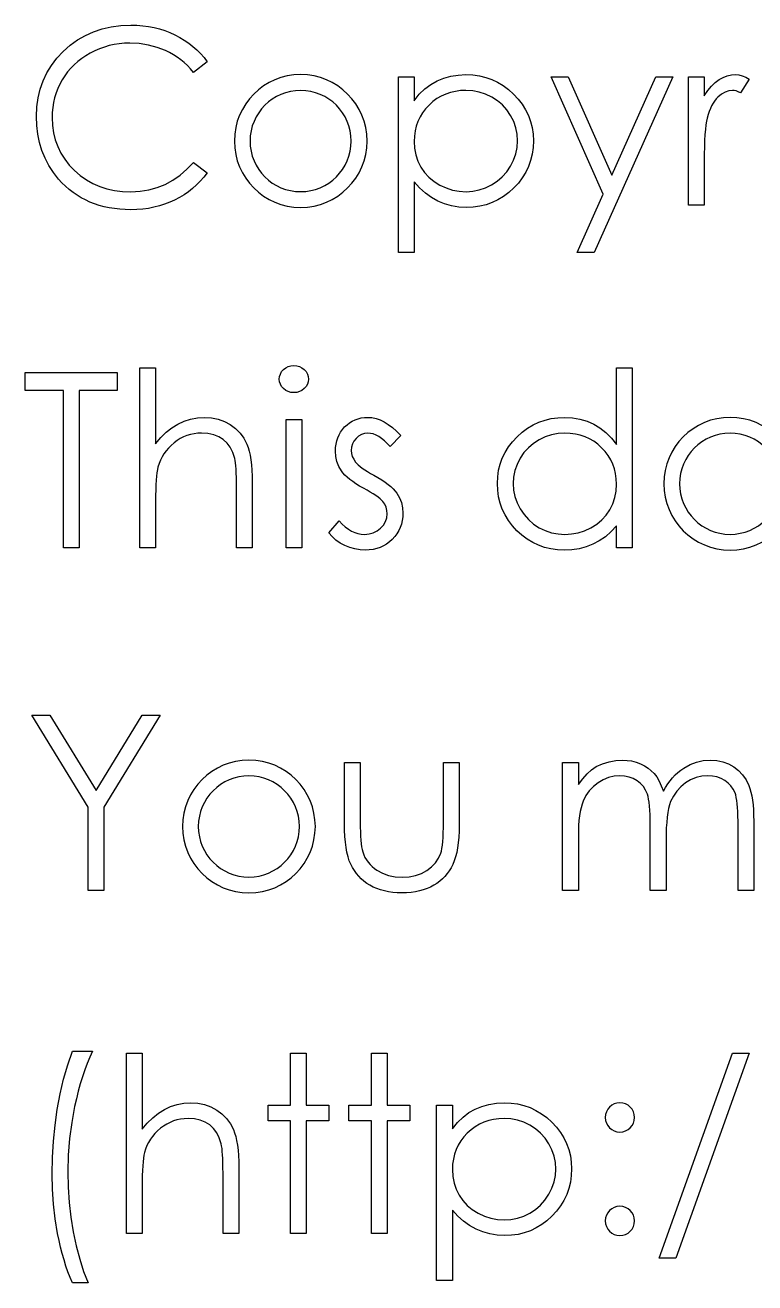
# Model space of a CAD drawing. Header units: millimetres. Extents: x -43 to 250, y -7 to 120.
# Drawn here: x -43.05 to -28.49, y 94.75 to 119.82 of the extents above; entities that cross this region are included whole.
import ezdxf

# ---------------------------------------------------------------- set-up
doc = ezdxf.new("R2010")
doc.units = ezdxf.units.MM

msp = doc.modelspace()

# ---------------------------------------------------------------- linework, layer by layer
at = {"color": 7, "linetype": 'Continuous', "flags": 128}
for points in [[(-39.418, 119.092), (-39.693, 118.881), (-39.693, 118.881), (-39.752, 118.951), (-39.815, 119.016), (-39.88, 119.077), (-39.948, 119.134), (-40.02, 119.186), (-40.093, 119.233), (-40.17, 119.277), (-40.25, 119.316), (-40.417, 119.381), (-40.592, 119.428), (-40.774, 119.456), (-40.965, 119.465), (-40.965, 119.465), (-41.07, 119.462), (-41.174, 119.452), (-41.275, 119.437), (-41.374, 119.415), (-41.472, 119.387), (-41.568, 119.353), (-41.661, 119.313), (-41.753, 119.266), (-41.841, 119.214), (-41.924, 119.158), (-42.002, 119.098), (-42.075, 119.034), (-42.143, 118.965), (-42.205, 118.892), (-42.262, 118.814), (-42.315, 118.733), (-42.362, 118.648), (-42.402, 118.56), (-42.436, 118.471), (-42.464, 118.377), (-42.486, 118.282), (-42.501, 118.185), (-42.511, 118.084), (-42.514, 117.98), (-42.514, 117.98), (-42.507, 117.826), (-42.486, 117.678), (-42.452, 117.536), (-42.403, 117.401), (-42.34, 117.272), (-42.263, 117.15), (-42.173, 117.035), (-42.068, 116.926), (-41.953, 116.827), (-41.831, 116.741), (-41.701, 116.669), (-41.564, 116.609), (-41.42, 116.563), (-41.268, 116.53), (-41.109, 116.51), (-40.943, 116.503), (-40.943, 116.503), (-40.76, 116.512), (-40.585, 116.54), (-40.417, 116.585), (-40.256, 116.649), (-40.104, 116.731), (-39.959, 116.831), (-39.823, 116.95), (-39.693, 117.087), (-39.693, 117.087), (-39.418, 116.878), (-39.418, 116.878), (-39.485, 116.793), (-39.557, 116.713), (-39.632, 116.638), (-39.711, 116.568), (-39.794, 116.502), (-39.882, 116.442), (-39.974, 116.386), (-40.069, 116.336), (-40.168, 116.291), (-40.27, 116.252), (-40.374, 116.219), (-40.482, 116.192), (-40.592, 116.171), (-40.706, 116.156), (-40.822, 116.147), (-40.941, 116.144), (-40.941, 116.144), (-41.054, 116.146), (-41.164, 116.154), (-41.27, 116.166), (-41.374, 116.183), (-41.475, 116.204), (-41.573, 116.23), (-41.667, 116.261), (-41.759, 116.297), (-41.848, 116.338), (-41.934, 116.383), (-42.016, 116.434), (-42.096, 116.489), (-42.173, 116.548), (-42.246, 116.613), (-42.317, 116.682), (-42.384, 116.756), (-42.384, 116.756), (-42.488, 116.889), (-42.579, 117.028), (-42.655, 117.174), (-42.717, 117.327), (-42.766, 117.486), (-42.8, 117.652), (-42.821, 117.825), (-42.828, 118.004), (-42.828, 118.004), (-42.82, 118.193), (-42.795, 118.374), (-42.752, 118.547), (-42.694, 118.712), (-42.619, 118.87), (-42.526, 119.021), (-42.417, 119.163), (-42.291, 119.299), (-42.152, 119.422), (-42.006, 119.529), (-41.85, 119.618), (-41.686, 119.693), (-41.514, 119.75), (-41.333, 119.791), (-41.143, 119.815), (-40.945, 119.824), (-40.945, 119.824), (-40.824, 119.821), (-40.707, 119.812), (-40.592, 119.796), (-40.481, 119.775), (-40.372, 119.749), (-40.266, 119.715), (-40.163, 119.676), (-40.064, 119.631), (-39.968, 119.58), (-39.876, 119.525), (-39.788, 119.465), (-39.705, 119.4), (-39.627, 119.33), (-39.553, 119.256), (-39.483, 119.176), (-39.418, 119.092)], [(-35.604, 118.792), (-35.29, 118.792), (-35.29, 118.792), (-35.29, 118.318), (-35.29, 118.318), (-35.187, 118.445), (-35.077, 118.552), (-34.959, 118.642), (-34.833, 118.712), (-34.7, 118.766), (-34.56, 118.806), (-34.412, 118.829), (-34.256, 118.837), (-34.256, 118.837), (-34.12, 118.83), (-33.988, 118.813), (-33.862, 118.783), (-33.741, 118.74), (-33.625, 118.686), (-33.514, 118.619), (-33.407, 118.541), (-33.306, 118.45), (-33.214, 118.351), (-33.134, 118.247), (-33.066, 118.138), (-33.01, 118.025), (-32.967, 117.905), (-32.936, 117.782), (-32.918, 117.653), (-32.912, 117.52), (-32.912, 117.52), (-32.918, 117.384), (-32.936, 117.253), (-32.966, 117.127), (-33.009, 117.007), (-33.064, 116.891), (-33.132, 116.781), (-33.211, 116.676), (-33.303, 116.577), (-33.403, 116.486), (-33.508, 116.407), (-33.619, 116.341), (-33.734, 116.286), (-33.855, 116.244), (-33.98, 116.214), (-34.111, 116.195), (-34.246, 116.189), (-34.246, 116.189), (-34.399, 116.197), (-34.545, 116.221), (-34.685, 116.261), (-34.819, 116.317), (-34.946, 116.388), (-35.067, 116.476), (-35.181, 116.579), (-35.29, 116.697), (-35.29, 116.697), (-35.29, 115.292), (-35.29, 115.292), (-35.604, 115.292), (-35.604, 115.292), (-35.604, 118.792)], [(-32.553, 118.792), (-32.214, 118.792), (-32.214, 118.792), (-31.348, 116.833), (-31.348, 116.833), (-30.469, 118.792), (-30.469, 118.792), (-30.129, 118.792), (-30.129, 118.792), (-31.7, 115.292), (-31.7, 115.292), (-32.039, 115.292), (-32.039, 115.292), (-31.518, 116.452), (-31.518, 116.452), (-32.553, 118.792)], [(-29.815, 118.792), (-29.501, 118.792), (-29.501, 118.792), (-29.501, 118.415), (-29.501, 118.415), (-29.43, 118.519), (-29.356, 118.607), (-29.281, 118.68), (-29.204, 118.737), (-29.125, 118.78), (-29.043, 118.812), (-28.961, 118.83), (-28.877, 118.837), (-28.877, 118.837), (-28.812, 118.831), (-28.745, 118.815), (-28.675, 118.787), (-28.604, 118.749), (-28.604, 118.749), (-28.776, 118.477), (-28.776, 118.477), (-28.822, 118.497), (-28.864, 118.511), (-28.903, 118.52), (-28.937, 118.522), (-28.937, 118.522), (-29.012, 118.514), (-29.086, 118.489), (-29.158, 118.447), (-29.23, 118.388), (-29.264, 118.352), (-29.297, 118.311), (-29.326, 118.267), (-29.354, 118.217), (-29.38, 118.162), (-29.404, 118.103), (-29.426, 118.039), (-29.445, 117.971), (-29.445, 117.971), (-29.459, 117.91), (-29.47, 117.835), (-29.48, 117.746), (-29.487, 117.643), (-29.494, 117.527), (-29.498, 117.396), (-29.501, 117.252), (-29.501, 117.094), (-29.501, 117.094), (-29.501, 116.234), (-29.501, 116.234), (-29.815, 116.234), (-29.815, 116.234), (-29.815, 118.792)], [(-34.259, 118.522), (-34.366, 118.518), (-34.468, 118.504), (-34.566, 118.482), (-34.66, 118.45), (-34.75, 118.409), (-34.835, 118.359), (-34.916, 118.3), (-34.992, 118.231), (-35.062, 118.156), (-35.122, 118.077), (-35.173, 117.993), (-35.215, 117.905), (-35.248, 117.812), (-35.271, 117.715), (-35.285, 117.613), (-35.29, 117.507), (-35.29, 117.507), (-35.281, 117.368), (-35.257, 117.237), (-35.215, 117.113), (-35.157, 116.995), (-35.084, 116.888), (-34.995, 116.792), (-34.893, 116.708), (-34.777, 116.636), (-34.651, 116.578), (-34.522, 116.536), (-34.39, 116.512), (-34.254, 116.503), (-34.254, 116.503), (-34.121, 116.512), (-33.992, 116.537), (-33.866, 116.578), (-33.746, 116.637), (-33.633, 116.711), (-33.532, 116.798), (-33.444, 116.898), (-33.367, 117.012), (-33.306, 117.134), (-33.261, 117.258), (-33.235, 117.386), (-33.226, 117.516), (-33.226, 117.516), (-33.234, 117.647), (-33.261, 117.775), (-33.304, 117.9), (-33.366, 118.02), (-33.442, 118.133), (-33.53, 118.232), (-33.63, 118.318), (-33.742, 118.391), (-33.864, 118.448), (-33.99, 118.49), (-34.122, 118.514), (-34.259, 118.522)], [(-43.053, 112.542), (-43.053, 112.901), (-43.053, 112.901), (-41.213, 112.901), (-41.213, 112.901), (-41.213, 112.542), (-41.213, 112.542), (-41.976, 112.542), (-41.976, 112.542), (-41.976, 109.401), (-41.976, 109.401), (-42.29, 109.401), (-42.29, 109.401), (-42.29, 112.542), (-42.29, 112.542), (-43.053, 112.542)], [(-40.764, 112.99), (-40.45, 112.99), (-40.45, 112.99), (-40.45, 111.475), (-40.45, 111.475), (-40.346, 111.599), (-40.237, 111.707), (-40.123, 111.798), (-40.004, 111.871), (-39.88, 111.929), (-39.75, 111.97), (-39.616, 111.995), (-39.477, 112.003), (-39.477, 112.003), (-39.335, 111.994), (-39.202, 111.967), (-39.077, 111.922), (-38.961, 111.859), (-38.856, 111.78), (-38.765, 111.69), (-38.689, 111.586), (-38.628, 111.47), (-38.603, 111.405), (-38.581, 111.331), (-38.563, 111.249), (-38.547, 111.158), (-38.536, 111.057), (-38.528, 110.949), (-38.522, 110.832), (-38.521, 110.707), (-38.521, 110.707), (-38.521, 109.401), (-38.521, 109.401), (-38.835, 109.401), (-38.835, 109.401), (-38.835, 110.604), (-38.835, 110.604), (-38.835, 110.708), (-38.837, 110.804), (-38.84, 110.89), (-38.844, 110.968), (-38.849, 111.036), (-38.855, 111.095), (-38.863, 111.145), (-38.871, 111.186), (-38.871, 111.186), (-38.909, 111.304), (-38.959, 111.406), (-39.023, 111.492), (-39.099, 111.563), (-39.188, 111.618), (-39.29, 111.658), (-39.405, 111.681), (-39.532, 111.689), (-39.532, 111.689), (-39.608, 111.686), (-39.682, 111.677), (-39.754, 111.662), (-39.823, 111.641), (-39.891, 111.613), (-39.956, 111.58), (-40.02, 111.54), (-40.082, 111.494), (-40.14, 111.444), (-40.193, 111.391), (-40.24, 111.335), (-40.283, 111.276), (-40.32, 111.214), (-40.353, 111.15), (-40.38, 111.082), (-40.402, 111.012), (-40.402, 111.012), (-40.413, 110.961), (-40.423, 110.9), (-40.431, 110.829), (-40.438, 110.748), (-40.443, 110.657), (-40.447, 110.556), (-40.449, 110.446), (-40.45, 110.325), (-40.45, 110.325), (-40.45, 109.401), (-40.45, 109.401), (-40.764, 109.401), (-40.764, 109.401), (-40.764, 112.99)], [(-37.692, 113.035), (-37.634, 113.03), (-37.58, 113.016), (-37.53, 112.99), (-37.485, 112.956), (-37.447, 112.915), (-37.42, 112.868), (-37.404, 112.819), (-37.399, 112.765), (-37.399, 112.765), (-37.404, 112.712), (-37.42, 112.663), (-37.447, 112.617), (-37.485, 112.576), (-37.53, 112.542), (-37.58, 112.516), (-37.634, 112.502), (-37.692, 112.497), (-37.692, 112.497), (-37.749, 112.502), (-37.802, 112.516), (-37.852, 112.542), (-37.897, 112.576), (-37.934, 112.617), (-37.96, 112.663), (-37.976, 112.712), (-37.982, 112.765), (-37.982, 112.765), (-37.976, 112.819), (-37.96, 112.868), (-37.934, 112.915), (-37.897, 112.956), (-37.852, 112.99), (-37.802, 113.016), (-37.749, 113.03), (-37.692, 113.035)], [(-30.937, 112.99), (-30.937, 109.401), (-30.937, 109.401), (-31.251, 109.401), (-31.251, 109.401), (-31.251, 109.843), (-31.251, 109.843), (-31.36, 109.725), (-31.474, 109.624), (-31.596, 109.54), (-31.724, 109.473), (-31.858, 109.422), (-31.997, 109.385), (-32.144, 109.363), (-32.296, 109.356), (-32.296, 109.356), (-32.431, 109.362), (-32.562, 109.38), (-32.687, 109.41), (-32.808, 109.453), (-32.923, 109.507), (-33.034, 109.574), (-33.139, 109.652), (-33.239, 109.744), (-33.331, 109.843), (-33.41, 109.948), (-33.477, 110.058), (-33.532, 110.173), (-33.575, 110.294), (-33.605, 110.419), (-33.623, 110.551), (-33.629, 110.687), (-33.629, 110.687), (-33.623, 110.82), (-33.605, 110.949), (-33.574, 111.072), (-33.531, 111.191), (-33.475, 111.305), (-33.408, 111.414), (-33.328, 111.518), (-33.235, 111.617), (-33.135, 111.707), (-33.028, 111.786), (-32.917, 111.852), (-32.801, 111.906), (-32.679, 111.949), (-32.553, 111.979), (-32.422, 111.997), (-32.286, 112.003), (-32.286, 112.003), (-32.13, 111.995), (-31.981, 111.97), (-31.84, 111.927), (-31.707, 111.868), (-31.582, 111.792), (-31.463, 111.7), (-31.354, 111.59), (-31.251, 111.463), (-31.251, 111.463), (-31.251, 112.99), (-31.251, 112.99), (-30.937, 112.99)], [(-37.847, 111.958), (-37.533, 111.958), (-37.533, 111.958), (-37.533, 109.401), (-37.533, 109.401), (-37.847, 109.401), (-37.847, 109.401), (-37.847, 111.958)], [(-35.559, 111.639), (-35.772, 111.42), (-35.772, 111.42), (-35.828, 111.483), (-35.884, 111.538), (-35.94, 111.584), (-35.995, 111.622), (-36.05, 111.651), (-36.105, 111.672), (-36.16, 111.685), (-36.214, 111.689), (-36.214, 111.689), (-36.28, 111.683), (-36.341, 111.663), (-36.398, 111.631), (-36.449, 111.585), (-36.491, 111.531), (-36.522, 111.474), (-36.54, 111.411), (-36.546, 111.345), (-36.546, 111.345), (-36.541, 111.285), (-36.524, 111.226), (-36.497, 111.169), (-36.459, 111.113), (-36.459, 111.113), (-36.435, 111.084), (-36.404, 111.055), (-36.367, 111.023), (-36.325, 110.991), (-36.276, 110.957), (-36.221, 110.923), (-36.161, 110.886), (-36.094, 110.849), (-36.094, 110.849), (-36.013, 110.803), (-35.938, 110.757), (-35.87, 110.712), (-35.809, 110.667), (-35.755, 110.622), (-35.708, 110.578), (-35.667, 110.534), (-35.633, 110.49), (-35.633, 110.49), (-35.581, 110.4), (-35.544, 110.304), (-35.522, 110.202), (-35.514, 110.095), (-35.514, 110.095), (-35.518, 110.019), (-35.527, 109.946), (-35.544, 109.876), (-35.567, 109.809), (-35.598, 109.745), (-35.635, 109.684), (-35.678, 109.626), (-35.729, 109.57), (-35.784, 109.52), (-35.842, 109.476), (-35.904, 109.44), (-35.969, 109.41), (-36.038, 109.386), (-36.11, 109.369), (-36.185, 109.359), (-36.264, 109.356), (-36.264, 109.356), (-36.369, 109.361), (-36.473, 109.379), (-36.574, 109.408), (-36.672, 109.448), (-36.766, 109.498), (-36.85, 109.558), (-36.927, 109.626), (-36.995, 109.702), (-36.995, 109.702), (-36.787, 109.939), (-36.787, 109.939), (-36.726, 109.876), (-36.665, 109.821), (-36.603, 109.775), (-36.541, 109.737), (-36.477, 109.708), (-36.412, 109.687), (-36.346, 109.674), (-36.28, 109.67), (-36.28, 109.67), (-36.189, 109.678), (-36.106, 109.701), (-36.029, 109.739), (-35.96, 109.793), (-35.903, 109.856), (-35.861, 109.927), (-35.837, 110.001), (-35.828, 110.081), (-35.828, 110.081), (-35.834, 110.148), (-35.85, 110.211), (-35.877, 110.27), (-35.914, 110.325), (-35.914, 110.325), (-35.939, 110.352), (-35.971, 110.381), (-36.009, 110.412), (-36.054, 110.444), (-36.106, 110.478), (-36.165, 110.513), (-36.23, 110.55), (-36.302, 110.589), (-36.302, 110.589), (-36.38, 110.633), (-36.452, 110.677), (-36.516, 110.722), (-36.575, 110.765), (-36.627, 110.809), (-36.672, 110.852), (-36.711, 110.895), (-36.743, 110.938), (-36.743, 110.938), (-36.794, 111.027), (-36.831, 111.123), (-36.853, 111.224), (-36.86, 111.332), (-36.86, 111.332), (-36.857, 111.403), (-36.849, 111.47), (-36.834, 111.535), (-36.815, 111.597), (-36.789, 111.655), (-36.757, 111.71), (-36.72, 111.763), (-36.677, 111.812), (-36.63, 111.857), (-36.579, 111.895), (-36.526, 111.928), (-36.47, 111.956), (-36.41, 111.977), (-36.348, 111.991), (-36.283, 112), (-36.214, 112.003), (-36.214, 112.003), (-36.133, 111.998), (-36.051, 111.981), (-35.969, 111.952), (-35.887, 111.912), (-35.806, 111.861), (-35.724, 111.799), (-35.641, 111.725), (-35.559, 111.639)], [(-32.282, 111.689), (-32.419, 111.681), (-32.551, 111.656), (-32.677, 111.615), (-32.799, 111.557), (-32.911, 111.485), (-33.011, 111.399), (-33.099, 111.3), (-33.176, 111.187), (-33.237, 111.067), (-33.28, 110.942), (-33.307, 110.814), (-33.315, 110.683), (-33.315, 110.683), (-33.306, 110.553), (-33.28, 110.425), (-33.236, 110.3), (-33.174, 110.178), (-33.097, 110.065), (-33.009, 109.964), (-32.908, 109.877), (-32.795, 109.804), (-32.674, 109.745), (-32.548, 109.704), (-32.419, 109.678), (-32.285, 109.67), (-32.285, 109.67), (-32.149, 109.678), (-32.016, 109.703), (-31.888, 109.744), (-31.763, 109.802), (-31.647, 109.875), (-31.545, 109.959), (-31.458, 110.055), (-31.385, 110.162), (-31.326, 110.279), (-31.284, 110.404), (-31.26, 110.535), (-31.251, 110.674), (-31.251, 110.674), (-31.256, 110.78), (-31.27, 110.881), (-31.293, 110.979), (-31.326, 111.071), (-31.368, 111.16), (-31.419, 111.244), (-31.479, 111.323), (-31.549, 111.398), (-31.626, 111.466), (-31.706, 111.526), (-31.792, 111.576), (-31.881, 111.616), (-31.975, 111.648), (-32.073, 111.671), (-32.175, 111.685), (-32.282, 111.689)], [(-42.918, 106.067), (-42.558, 106.067), (-42.558, 106.067), (-41.638, 104.563), (-41.638, 104.563), (-40.72, 106.067), (-40.72, 106.067), (-40.36, 106.067), (-40.36, 106.067), (-41.482, 104.231), (-41.482, 104.231), (-41.482, 102.567), (-41.482, 102.567), (-41.796, 102.567), (-41.796, 102.567), (-41.796, 104.231), (-41.796, 104.231), (-42.918, 106.067)], [(-36.681, 105.125), (-36.367, 105.125), (-36.367, 105.125), (-36.367, 103.939), (-36.367, 103.939), (-36.366, 103.834), (-36.364, 103.739), (-36.36, 103.651), (-36.354, 103.572), (-36.347, 103.502), (-36.339, 103.44), (-36.329, 103.386), (-36.317, 103.341), (-36.317, 103.341), (-36.296, 103.284), (-36.271, 103.23), (-36.242, 103.179), (-36.209, 103.132), (-36.171, 103.087), (-36.129, 103.046), (-36.083, 103.007), (-36.033, 102.972), (-35.923, 102.913), (-35.802, 102.87), (-35.672, 102.845), (-35.532, 102.837), (-35.532, 102.837), (-35.391, 102.845), (-35.262, 102.87), (-35.145, 102.911), (-35.038, 102.968), (-34.945, 103.039), (-34.867, 103.121), (-34.805, 103.213), (-34.758, 103.315), (-34.758, 103.315), (-34.746, 103.357), (-34.736, 103.409), (-34.727, 103.472), (-34.719, 103.545), (-34.713, 103.628), (-34.71, 103.721), (-34.707, 103.825), (-34.706, 103.939), (-34.706, 103.939), (-34.706, 105.125), (-34.706, 105.125), (-34.392, 105.125), (-34.392, 105.125), (-34.392, 103.88), (-34.392, 103.88), (-34.394, 103.753), (-34.4, 103.634), (-34.41, 103.522), (-34.424, 103.42), (-34.441, 103.325), (-34.463, 103.238), (-34.489, 103.16), (-34.519, 103.089), (-34.552, 103.024), (-34.589, 102.963), (-34.631, 102.906), (-34.676, 102.852), (-34.726, 102.802), (-34.779, 102.755), (-34.837, 102.712), (-34.899, 102.673), (-34.964, 102.637), (-35.033, 102.607), (-35.107, 102.581), (-35.184, 102.56), (-35.266, 102.543), (-35.351, 102.532), (-35.44, 102.525), (-35.534, 102.522), (-35.534, 102.522), (-35.628, 102.525), (-35.717, 102.532), (-35.803, 102.543), (-35.885, 102.56), (-35.963, 102.581), (-36.036, 102.607), (-36.107, 102.637), (-36.172, 102.673), (-36.234, 102.712), (-36.292, 102.755), (-36.346, 102.802), (-36.396, 102.853), (-36.442, 102.907), (-36.483, 102.966), (-36.521, 103.027), (-36.555, 103.092), (-36.584, 103.164), (-36.61, 103.244), (-36.632, 103.333), (-36.649, 103.43), (-36.663, 103.536), (-36.673, 103.649), (-36.679, 103.772), (-36.681, 103.903), (-36.681, 103.903), (-36.681, 105.125)], [(-32.328, 105.125), (-32.014, 105.125), (-32.014, 105.125), (-32.014, 104.681), (-32.014, 104.681), (-31.927, 104.796), (-31.839, 104.894), (-31.75, 104.975), (-31.659, 105.04), (-31.659, 105.04), (-31.532, 105.097), (-31.402, 105.138), (-31.269, 105.161), (-31.132, 105.17), (-31.132, 105.17), (-31.04, 105.165), (-30.95, 105.152), (-30.862, 105.129), (-30.777, 105.096), (-30.697, 105.056), (-30.624, 105.011), (-30.559, 104.959), (-30.502, 104.901), (-30.451, 104.833), (-30.403, 104.753), (-30.359, 104.659), (-30.318, 104.552), (-30.318, 104.552), (-30.276, 104.626), (-30.231, 104.695), (-30.183, 104.759), (-30.134, 104.819), (-30.081, 104.874), (-30.026, 104.925), (-29.969, 104.971), (-29.909, 105.012), (-29.784, 105.081), (-29.653, 105.131), (-29.52, 105.16), (-29.38, 105.17), (-29.38, 105.17), (-29.252, 105.161), (-29.131, 105.137), (-29.018, 105.095), (-28.913, 105.037), (-28.818, 104.964), (-28.736, 104.878), (-28.668, 104.779), (-28.612, 104.666), (-28.589, 104.603), (-28.569, 104.532), (-28.553, 104.454), (-28.539, 104.369), (-28.528, 104.276), (-28.52, 104.176), (-28.516, 104.068), (-28.514, 103.953), (-28.514, 103.953), (-28.514, 102.567), (-28.514, 102.567), (-28.828, 102.567), (-28.828, 102.567), (-28.828, 103.954), (-28.828, 103.954), (-28.829, 104.052), (-28.832, 104.143), (-28.837, 104.225), (-28.843, 104.299), (-28.851, 104.365), (-28.862, 104.423), (-28.874, 104.474), (-28.888, 104.516), (-28.923, 104.589), (-28.968, 104.655), (-29.025, 104.712), (-29.091, 104.763), (-29.166, 104.803), (-29.249, 104.833), (-29.338, 104.85), (-29.435, 104.856), (-29.435, 104.856), (-29.553, 104.847), (-29.666, 104.821), (-29.775, 104.777), (-29.878, 104.716), (-29.972, 104.64), (-30.052, 104.552), (-30.118, 104.453), (-30.172, 104.342), (-30.193, 104.279), (-30.212, 104.206), (-30.228, 104.123), (-30.241, 104.031), (-30.251, 103.928), (-30.259, 103.816), (-30.263, 103.694), (-30.264, 103.562), (-30.264, 103.562), (-30.264, 102.567), (-30.264, 102.567), (-30.578, 102.567), (-30.578, 102.567), (-30.578, 103.868), (-30.578, 103.868), (-30.579, 103.978), (-30.582, 104.08), (-30.587, 104.172), (-30.593, 104.254), (-30.601, 104.328), (-30.611, 104.392), (-30.623, 104.447), (-30.637, 104.493), (-30.671, 104.571), (-30.717, 104.641), (-30.774, 104.703), (-30.841, 104.756), (-30.917, 104.8), (-31, 104.831), (-31.09, 104.849), (-31.187, 104.856), (-31.187, 104.856), (-31.3, 104.847), (-31.41, 104.821), (-31.517, 104.779), (-31.619, 104.719), (-31.713, 104.645), (-31.795, 104.559), (-31.863, 104.461), (-31.917, 104.351), (-31.94, 104.289), (-31.959, 104.221), (-31.976, 104.143), (-31.99, 104.059), (-32.001, 103.967), (-32.008, 103.867), (-32.013, 103.759), (-32.014, 103.644), (-32.014, 103.644), (-32.014, 102.567), (-32.014, 102.567), (-32.328, 102.567), (-32.328, 102.567), (-32.328, 105.125)], [(-42.11, 99.369), (-41.706, 99.369), (-41.706, 99.369), (-41.761, 99.248), (-41.813, 99.122), (-41.862, 98.991), (-41.908, 98.856), (-41.952, 98.715), (-41.992, 98.569), (-42.03, 98.419), (-42.065, 98.264), (-42.124, 97.945), (-42.166, 97.623), (-42.192, 97.294), (-42.2, 96.961), (-42.2, 96.961), (-42.193, 96.653), (-42.173, 96.35), (-42.14, 96.054), (-42.093, 95.762), (-42.034, 95.482), (-41.964, 95.22), (-41.885, 94.975), (-41.796, 94.747), (-41.796, 94.747), (-42.11, 94.747), (-42.11, 94.747), (-42.155, 94.854), (-42.198, 94.966), (-42.238, 95.082), (-42.276, 95.203), (-42.311, 95.329), (-42.345, 95.459), (-42.376, 95.594), (-42.405, 95.733), (-42.452, 96.02), (-42.487, 96.313), (-42.507, 96.612), (-42.514, 96.916), (-42.514, 96.916), (-42.508, 97.245), (-42.488, 97.57), (-42.456, 97.89), (-42.411, 98.206), (-42.354, 98.514), (-42.284, 98.811), (-42.203, 99.095), (-42.11, 99.369)], [(-41.033, 99.324), (-40.719, 99.324), (-40.719, 99.324), (-40.719, 97.809), (-40.719, 97.809), (-40.615, 97.933), (-40.506, 98.04), (-40.393, 98.131), (-40.273, 98.205), (-40.149, 98.262), (-40.02, 98.304), (-39.886, 98.328), (-39.746, 98.337), (-39.746, 98.337), (-39.604, 98.327), (-39.471, 98.301), (-39.346, 98.255), (-39.23, 98.192), (-39.125, 98.114), (-39.034, 98.023), (-38.958, 97.919), (-38.897, 97.804), (-38.872, 97.739), (-38.85, 97.664), (-38.832, 97.582), (-38.816, 97.491), (-38.805, 97.391), (-38.797, 97.283), (-38.791, 97.166), (-38.79, 97.04), (-38.79, 97.04), (-38.79, 95.734), (-38.79, 95.734), (-39.104, 95.734), (-39.104, 95.734), (-39.104, 96.937), (-39.104, 96.937), (-39.105, 97.042), (-39.106, 97.137), (-39.109, 97.223), (-39.113, 97.301), (-39.118, 97.369), (-39.124, 97.428), (-39.132, 97.478), (-39.14, 97.519), (-39.14, 97.519), (-39.178, 97.637), (-39.229, 97.739), (-39.292, 97.825), (-39.368, 97.896), (-39.457, 97.952), (-39.559, 97.991), (-39.674, 98.015), (-39.801, 98.022), (-39.801, 98.022), (-39.877, 98.02), (-39.951, 98.011), (-40.023, 97.995), (-40.092, 97.974), (-40.16, 97.946), (-40.226, 97.913), (-40.289, 97.873), (-40.351, 97.828), (-40.409, 97.777), (-40.462, 97.724), (-40.51, 97.668), (-40.552, 97.61), (-40.59, 97.548), (-40.622, 97.483), (-40.649, 97.415), (-40.671, 97.345), (-40.671, 97.345), (-40.682, 97.294), (-40.692, 97.233), (-40.7, 97.162), (-40.707, 97.081), (-40.712, 96.99), (-40.716, 96.889), (-40.719, 96.779), (-40.719, 96.659), (-40.719, 96.659), (-40.719, 95.734), (-40.719, 95.734), (-41.033, 95.734), (-41.033, 95.734), (-41.033, 99.324)], [(-37.758, 99.324), (-37.444, 99.324), (-37.444, 99.324), (-37.444, 98.292), (-37.444, 98.292), (-36.995, 98.292), (-36.995, 98.292), (-36.995, 97.978), (-36.995, 97.978), (-37.444, 97.978), (-37.444, 97.978), (-37.444, 95.734), (-37.444, 95.734), (-37.758, 95.734), (-37.758, 95.734), (-37.758, 97.978), (-37.758, 97.978), (-38.206, 97.978), (-38.206, 97.978), (-38.206, 98.292), (-38.206, 98.292), (-37.758, 98.292), (-37.758, 98.292), (-37.758, 99.324)], [(-36.142, 99.324), (-35.828, 99.324), (-35.828, 99.324), (-35.828, 98.292), (-35.828, 98.292), (-35.379, 98.292), (-35.379, 98.292), (-35.379, 97.978), (-35.379, 97.978), (-35.828, 97.978), (-35.828, 97.978), (-35.828, 95.734), (-35.828, 95.734), (-36.142, 95.734), (-36.142, 95.734), (-36.142, 97.978), (-36.142, 97.978), (-36.591, 97.978), (-36.591, 97.978), (-36.591, 98.292), (-36.591, 98.292), (-36.142, 98.292), (-36.142, 98.292), (-36.142, 99.324)], [(-28.604, 99.324), (-30.068, 95.24), (-30.068, 95.24), (-30.399, 95.24), (-30.399, 95.24), (-28.935, 99.324), (-28.935, 99.324), (-28.604, 99.324)], [(-34.841, 98.292), (-34.527, 98.292), (-34.527, 98.292), (-34.527, 97.818), (-34.527, 97.818), (-34.424, 97.945), (-34.314, 98.052), (-34.196, 98.142), (-34.071, 98.212), (-33.937, 98.266), (-33.797, 98.306), (-33.649, 98.329), (-33.493, 98.337), (-33.493, 98.337), (-33.357, 98.33), (-33.226, 98.313), (-33.099, 98.283), (-32.978, 98.24), (-32.862, 98.186), (-32.751, 98.119), (-32.644, 98.041), (-32.543, 97.95), (-32.451, 97.851), (-32.371, 97.747), (-32.303, 97.638), (-32.248, 97.525), (-32.204, 97.405), (-32.173, 97.282), (-32.155, 97.153), (-32.149, 97.02), (-32.149, 97.02), (-32.155, 96.884), (-32.173, 96.753), (-32.203, 96.627), (-32.246, 96.507), (-32.302, 96.391), (-32.369, 96.281), (-32.448, 96.176), (-32.54, 96.077), (-32.64, 95.986), (-32.745, 95.907), (-32.856, 95.841), (-32.971, 95.786), (-33.092, 95.744), (-33.217, 95.714), (-33.348, 95.695), (-33.484, 95.689), (-33.484, 95.689), (-33.636, 95.697), (-33.782, 95.721), (-33.922, 95.761), (-34.056, 95.817), (-34.183, 95.888), (-34.304, 95.976), (-34.418, 96.079), (-34.527, 96.197), (-34.527, 96.197), (-34.527, 94.792), (-34.527, 94.792), (-34.841, 94.792), (-34.841, 94.792), (-34.841, 98.292)], [(-33.496, 98.022), (-33.603, 98.018), (-33.705, 98.004), (-33.803, 97.982), (-33.897, 97.95), (-33.987, 97.909), (-34.072, 97.859), (-34.153, 97.8), (-34.23, 97.731), (-34.299, 97.656), (-34.359, 97.577), (-34.411, 97.493), (-34.453, 97.405), (-34.485, 97.312), (-34.508, 97.215), (-34.522, 97.113), (-34.527, 97.007), (-34.527, 97.007), (-34.519, 96.868), (-34.494, 96.737), (-34.453, 96.613), (-34.394, 96.495), (-34.321, 96.388), (-34.232, 96.292), (-34.13, 96.208), (-34.014, 96.136), (-33.888, 96.078), (-33.759, 96.036), (-33.627, 96.012), (-33.491, 96.003), (-33.491, 96.003), (-33.358, 96.012), (-33.229, 96.037), (-33.104, 96.078), (-32.983, 96.137), (-32.87, 96.211), (-32.769, 96.298), (-32.681, 96.398), (-32.604, 96.512), (-32.543, 96.634), (-32.498, 96.758), (-32.472, 96.886), (-32.463, 97.016), (-32.463, 97.016), (-32.471, 97.147), (-32.498, 97.275), (-32.541, 97.4), (-32.603, 97.52), (-32.679, 97.633), (-32.767, 97.732), (-32.867, 97.818), (-32.98, 97.891), (-33.101, 97.948), (-33.227, 97.99), (-33.359, 98.014), (-33.496, 98.022)]]:
    msp.add_lwpolyline(points, dxfattribs=at)
at = {"color": 7, "linetype": 'Continuous'}
for centre, radius, start, end in [((-37.554, 117.513), 1.324, 90.0005, 89.9995), ((-37.556, 117.513), 1.009, 90.0007, 89.9993), ((-28.984, 110.68), 1.324, 90.0000360302, 89.9999639699), ((-28.985, 110.68), 1.009, 90.0001, 89.9999), ((-38.586, 103.846), 1.324, 90.0004, 89.9996), ((-38.588, 103.846), 1.009, 90.0006, 89.9994), ((-31.184, 98.045), 0.292, 90.001, 89.999), ((-31.184, 95.981), 0.292, 90.001, 89.999)]:
    msp.add_arc(centre, radius, start, end, dxfattribs=at)

doc.saveas('drawing.dxf')
